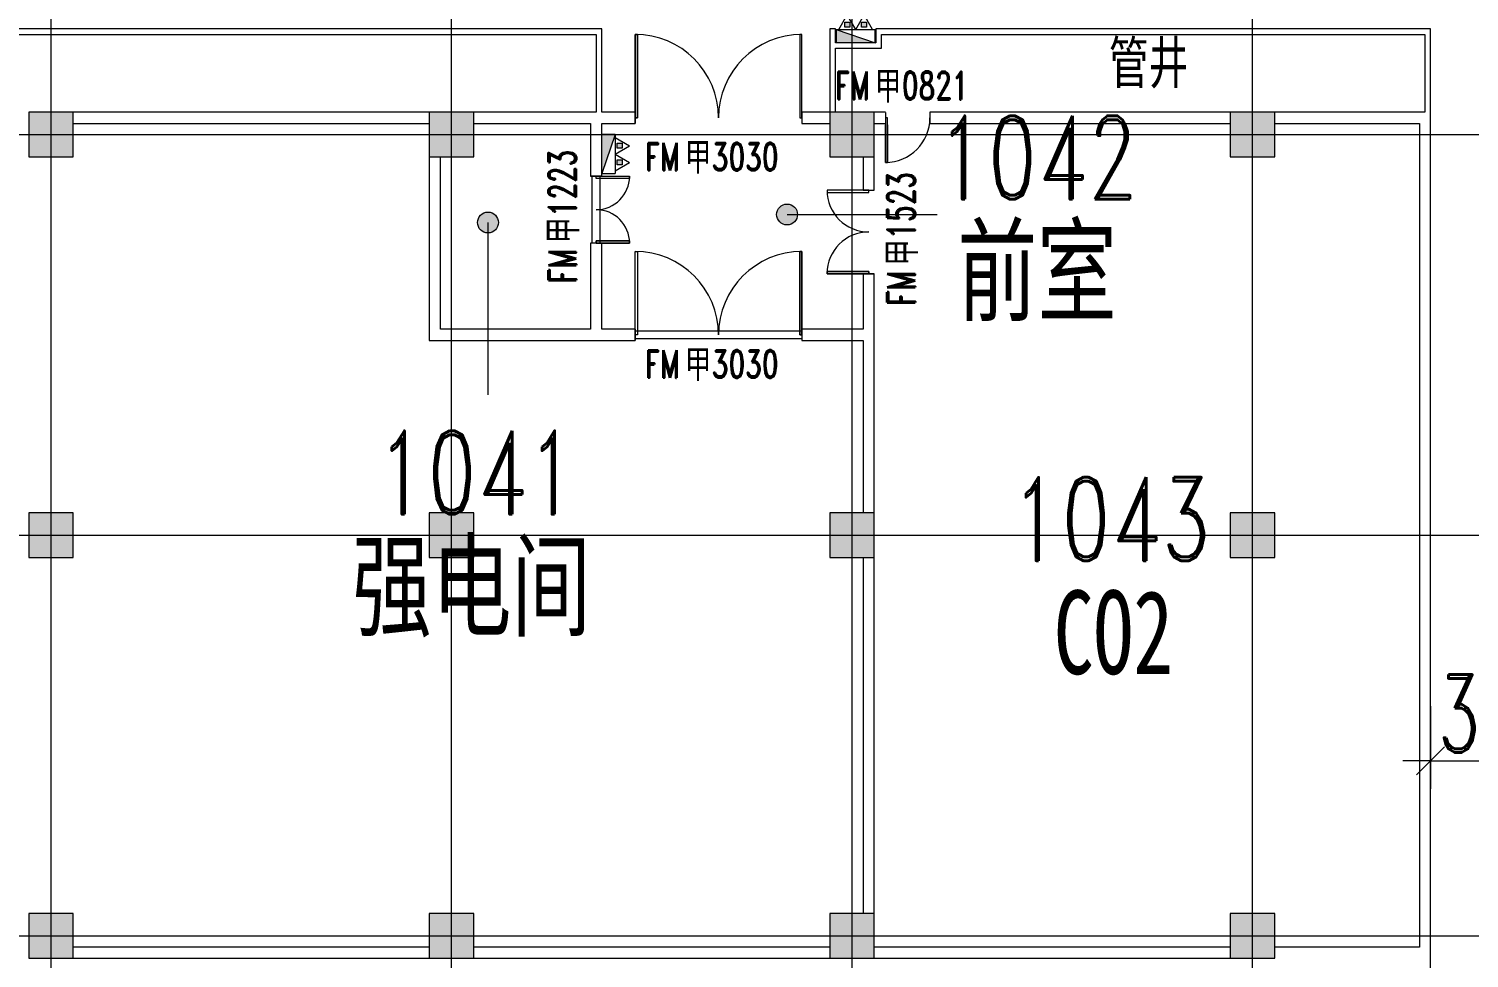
# Model space of a CAD drawing. Header units: millimetres. Extents: x -76632 to 443185, y -33181 to 192400.
# Drawn here: x 215600 to 241495, y 21200 to 37900 of the extents above; entities that cross this region are included whole.
import ezdxf

# ---------------------------------------------------------------- set-up
doc = ezdxf.new("R2010")
doc.units = ezdxf.units.MM
doc.linetypes.add('轴网线', pattern=[22.04, 18.38, -1.83, 0, -1.83])
doc.layers.get('0').update_dxf_attribs({"color": 8})
doc.layers.get('Defpoints').update_dxf_attribs({"color": 8})
for name, color, linetype, lineweight in [('A-ANNO-DIMS', 8, 'Continuous', 9), ('A-AREA-IDEN', 8, 'Continuous', 9), ('A-DETL-GENF', 8, 'Continuous', 18), ('A-DOOR', 8, 'Continuous', 5), ('A-DOOR-IDEN', 8, 'Continuous', 9), ('A-DOOR-OPNG', 8, 'Continuous', 5), ('A-WALL', 8, 'Continuous', 5), ('M-EQPM', 8, 'Continuous', 5), ('S-COLS', 8, 'Continuous', 5), ('S-GRID', 8, 'Continuous', 9)]:
    doc.layers.add(name, color=color, linetype=linetype, lineweight=lineweight)
doc.styles.add('RomanD', font='romand__.ttf', dxfattribs={"width": 0.7, "height": 1500})
doc.styles.add('RomanD_1', font='romand__.ttf', dxfattribs={"width": 0.7, "height": 500})
doc.styles.add('RomanD_4', font='romand__.ttf', dxfattribs={"width": 0.65, "height": 1400})
doc.styles.add('RomanD_6', font='romand__.ttf', dxfattribs={"width": 0.65, "height": 350})
doc.styles.add('仿宋_2', font='simfang.ttf', dxfattribs={"width": 0.7, "height": 1500})
doc.styles.add('仿宋_5', font='simfang.ttf', dxfattribs={"width": 0.7, "height": 750})
doc.styles.add('微软雅黑', font='Microsoft YaHei.ttf', dxfattribs={"width": 0.7, "height": 500})
doc.dimstyles.new('0_5', dxfattribs={"dimscale": 304.8, "dimtxt": 351.251157, "dimasz": 0, "dimexe": 0.82021, "dimexo": 0.0625, "dimgap": 0, "dimtad": 1, "dimdec": 0, "dimzin": 0, "dimdsep": 46, "dimtxsty": 'RomanD_6', "dimblk1": 'NONE', "dimblk2": 'NONE', "dimsah": 1, "dimcen": 0.09, "dimazin": 0, "dimtfac": 1, "dimtdec": 4, "dimtix": 1, "dimtmove": 0, "dimatfit": 3, "dimfxl": 0.82021, "dimfxlon": 1, "dimtvp": 1, "dimtolj": 1, "dimtzin": 0, "dimlwd": 18, "dimlwe": 18, "dimarcsym": 2})
doc.dimstyles.new('对角线_-_1mm_仿宋', dxfattribs={"dimscale": 304.8, "dimtxt": 1405.004626, "dimasz": 1.64042, "dimexe": 1.64042, "dimexo": 0.0625, "dimgap": 0.492126, "dimtad": 1, "dimdec": 0, "dimzin": 0, "dimdsep": 46, "dimtxsty": 'RomanD_4', "dimblk1": 'OBLIQUE', "dimblk2": 'OBLIQUE', "dimsah": 1, "dimcen": 0.09, "dimazin": 0, "dimtfac": 1, "dimtdec": 4, "dimtix": 1, "dimtmove": 0, "dimatfit": 3, "dimfxl": 3.28084, "dimfxlon": 1, "dimtvp": 1, "dimtolj": 1, "dimtzin": 0, "dimlwd": 18, "dimlwe": 18, "dimarcsym": 2})

# ---------------------------------------------------------------- blocks, each defined once
blk = doc.blocks.new('X-ST-F3-01-C-001_HLP2_rvt-1-LAY-1F-1_500-A')
at = {"layer": 'S-COLS', "true_color": 0x808080}
for points in [[(216400, 35600), (216400, 36400), (215600, 36400), (215600, 35600)], [(222800, 35600), (223600, 35600), (223600, 36400), (222800, 36400), (222800, 36200)], [(230000, 35600), (230800, 35600), (230800, 36400), (230000, 36400), (230000, 36126)], [(238000, 35600), (238000, 36400), (237200, 36400), (237200, 35600)], [(216400, 28400), (216400, 29200), (215600, 29200), (215600, 28400)], [(223600, 28400), (223600, 29200), (222800, 29200), (222800, 28400)], [(230000, 28400), (230800, 28400), (230800, 29200), (230000, 29200)], [(238000, 28400), (238000, 29200), (237200, 29200), (237200, 28400)], [(215600, 21200), (216400, 21200), (216400, 22000), (215600, 22000), (215600, 21297)], [(223600, 21200), (223600, 22000), (222800, 22000), (222800, 21200)], [(230800, 21200), (230800, 22000), (230000, 22000), (230000, 21200)], [(238000, 21200), (238000, 22000), (237200, 22000), (237200, 21200)]]:
    blk.add_hatch(color=8, dxfattribs=at).paths.add_polyline_path(points, flags=0)
at = {"layer": 'S-COLS', "color": 7, "lineweight": 9}
for p, q in [((216400, 36400), (215600, 36400)), ((215600, 36400), (215600, 35600)), ((216400, 35600), (216400, 36400)), ((223600, 36400), (222800, 36400)), ((222800, 36400), (222800, 35600)), ((223600, 35600), (223600, 36400)), ((230800, 36400), (230000, 36400)), ((230000, 36400), (230000, 35600)), ((230800, 35600), (230800, 36400)), ((238000, 36400), (237200, 36400)), ((237200, 36400), (237200, 35600)), ((238000, 35600), (238000, 36400)), ((215600, 35600), (216400, 35600)), ((222800, 35600), (223600, 35600)), ((230000, 35600), (230800, 35600)), ((237200, 35600), (238000, 35600)), ((216400, 29200), (215600, 29200)), ((215600, 29200), (215600, 28400)), ((216400, 28400), (216400, 29200)), ((223600, 29200), (222800, 29200)), ((222800, 29200), (222800, 28400)), ((223600, 28400), (223600, 29200)), ((230800, 29200), (230000, 29200)), ((230000, 29200), (230000, 28400)), ((230800, 28400), (230800, 29200)), ((238000, 29200), (237200, 29200)), ((237200, 29200), (237200, 28400)), ((238000, 28400), (238000, 29200)), ((215600, 28400), (216400, 28400)), ((222800, 28400), (223600, 28400)), ((230000, 28400), (230800, 28400)), ((237200, 28400), (238000, 28400)), ((216400, 22000), (215600, 22000)), ((215600, 22000), (215600, 21200)), ((216400, 21200), (216400, 22000)), ((223600, 22000), (222800, 22000)), ((222800, 22000), (222800, 21200)), ((223600, 21200), (223600, 22000)), ((230800, 22000), (230000, 22000)), ((230000, 22000), (230000, 21200)), ((230800, 21200), (230800, 22000)), ((238000, 22000), (237200, 22000)), ((237200, 22000), (237200, 21200)), ((238000, 21200), (238000, 22000)), ((215600, 21200), (216400, 21200)), ((222800, 21200), (223600, 21200)), ((230000, 21200), (230800, 21200)), ((237200, 21200), (238000, 21200))]:
    blk.add_line(p, q, dxfattribs=at)
blk = doc.blocks.new('双扇平开防火门_带观察窗 - FM甲3030-4643016-LAY-1F-1_500-A')
at = {"layer": 'A-DOOR'}
for p, q in [((-1500, 0), (-1500, 1500)), ((-1500, 1500), (-1460, 1500)), ((-1500, 1500), (-1500, 1300)), ((-1460, 1500), (-1500, 1500)), ((-1500, 1300), (-1500, 1100)), ((-1460, 1500), (-1460, 0)), ((-1460, 1300), (-1460, 1500)), ((-1460, 1100), (-1460, 1300)), ((1500, 1500), (1460, 1500)), ((1460, 1500), (1460, 0)), ((1500, 1500), (1460, 1500)), ((1460, 1500), (1460, 1300)), ((1460, 1300), (1460, 1100)), ((1500, 0), (1500, 1500)), ((1500, 1300), (1500, 1500)), ((1500, 1100), (1500, 1300)), ((-1500, 1100), (-1500, 0)), ((-1460, 0), (-1460, 1100)), ((1460, 1100), (1460, 0)), ((1500, 0), (1500, 1100)), ((-1460, 0), (-1500, 0)), ((-1500, 0), (-1460, 0)), ((1460, 0), (1500, 0)), ((1460, 0), (1500, 0))]:
    blk.add_line(p, q, dxfattribs=at)
for centre, start, end in [((-1500, 0), 0, 90), ((1500, 0), 90, 180)]:
    blk.add_arc(centre, 1500, start, end, dxfattribs=at)
at = {"layer": 'A-DOOR-OPNG'}
for p, q in [((-1500, 100), (-1500, -100)), ((1500, 100), (1500, -100))]:
    blk.add_line(p, q, dxfattribs=at)
blk = doc.blocks.new('双扇平开防火门_带观察窗 - FM甲3030-4644617-LAY-1F-1_500-A')
at = {"layer": 'A-DOOR'}
for p, q in [((-1460, 0), (-1500, 0)), ((-1500, 0), (-1500, -1500)), ((-1500, 0), (-1460, 0)), ((-1500, -1100), (-1500, 0)), ((-1460, -1500), (-1460, 0)), ((-1460, 0), (-1460, -1100)), ((1460, -1500), (1460, 0)), ((1460, 0), (1500, 0)), ((1500, 0), (1500, -1500)), ((1460, 0), (1500, 0)), ((1460, -1100), (1460, 0)), ((1500, 0), (1500, -1100)), ((-1500, -1300), (-1500, -1100)), ((-1460, -1100), (-1460, -1300)), ((1460, -1300), (1460, -1100)), ((1500, -1100), (1500, -1300)), ((-1500, -1500), (-1500, -1300)), ((-1500, -1500), (-1460, -1500)), ((-1460, -1500), (-1500, -1500)), ((-1460, -1300), (-1460, -1500)), ((1460, -1500), (1460, -1300)), ((1500, -1500), (1460, -1500)), ((1500, -1500), (1460, -1500)), ((1500, -1300), (1500, -1500))]:
    blk.add_line(p, q, dxfattribs=at)
for centre, start, end in [((-1500, 0), 270, 360), ((1500, 0), 180, 270)]:
    blk.add_arc(centre, 1500, start, end, dxfattribs=at)
at = {"layer": 'A-DOOR-OPNG'}
for p, q in [((-1500, -100), (-1500, 100)), ((-1500, 70), (1500, 70)), ((1500, -100), (1500, 100)), ((-1500, -70), (1500, -70))]:
    blk.add_line(p, q, dxfattribs=at)
blk = doc.blocks.new('双扇平开防火门_带观察窗 - FM甲1223-4642970-LAY-1F-1_500-A')
at = {"layer": 'A-DOOR'}
for p, q in [((-560, 0), (-600, 0)), ((-600, 0), (-600, -600)), ((-600, 0), (-560, 0)), ((-600, -200), (-600, 0)), ((-560, -600), (-560, 0)), ((-560, 0), (-560, -200)), ((560, -600), (560, 0)), ((560, 0), (600, 0)), ((600, 0), (600, -600)), ((-600, -400), (-600, -200)), ((-560, -200), (-560, -400)), ((560, 0), (600, 0)), ((560, -200), (560, 0)), ((560, -400), (560, -200)), ((600, 0), (600, -200)), ((600, -200), (600, -400)), ((-600, -600), (-600, -400)), ((-560, -400), (-560, -600)), ((560, -600), (560, -400)), ((600, -400), (600, -600)), ((-600, -600), (-560, -600)), ((-560, -600), (-600, -600)), ((600, -600), (560, -600)), ((600, -600), (560, -600))]:
    blk.add_line(p, q, dxfattribs=at)
for centre, start, end in [((-600, 0), 270, 360), ((600, 0), 180, 270)]:
    blk.add_arc(centre, 600, start, end, dxfattribs=at)
at = {"layer": 'A-DOOR-OPNG'}
for p, q in [((-600, -100), (-600, 100)), ((-600, 70), (600, 70)), ((600, -100), (600, 100)), ((-600, -70), (600, -70))]:
    blk.add_line(p, q, dxfattribs=at)
blk = doc.blocks.new('双扇平开防火门_带观察窗 - FM甲1523-4642620-LAY-1F-1_500-A')
at = {"layer": 'A-DOOR'}
for p, q in [((-750, 0), (-750, 750)), ((-750, 750), (-710, 750)), ((-750, 750), (-750, 550)), ((-710, 750), (-750, 750)), ((-750, 550), (-750, 350)), ((-710, 750), (-710, 0)), ((-710, 550), (-710, 750)), ((-710, 350), (-710, 550)), ((750, 750), (710, 750)), ((710, 750), (710, 0)), ((750, 750), (710, 750)), ((710, 750), (710, 550)), ((710, 550), (710, 350)), ((750, 0), (750, 750)), ((750, 550), (750, 750)), ((750, 350), (750, 550)), ((-750, 350), (-750, 0)), ((-710, 0), (-710, 350)), ((710, 350), (710, 0)), ((750, 0), (750, 350)), ((-710, 0), (-750, 0)), ((-750, 0), (-710, 0)), ((710, 0), (750, 0)), ((710, 0), (750, 0))]:
    blk.add_line(p, q, dxfattribs=at)
for centre, start, end in [((-750, 0), 0, 90), ((750, 0), 90, 180)]:
    blk.add_arc(centre, 750, start, end, dxfattribs=at)
at = {"layer": 'A-DOOR-OPNG'}
for p, q in [((-750, 100), (-750, -100)), ((750, 100), (750, -100))]:
    blk.add_line(p, q, dxfattribs=at)
blk = doc.blocks.new('室内消火栓箱_带灭火器__左右式_ - SG24D65-P-4299218-LAY-1F-1_500-A')
at = {"layer": 'A-DETL-GENF', "lineweight": 5}
h = blk.add_hatch(color=256, dxfattribs=at)
h.paths.add_polyline_path([(-195, 370), (-195, 280), (-105, 280), (-105, 370), (-130, 370)], flags=0)
h.paths.add_polyline_path([(150, 370), (105, 370), (105, 280), (195, 280), (195, 370)], flags=0)
blk.add_hatch(color=256, dxfattribs=at).paths.add_polyline_path([(-350, 240), (-350, 0), (350, 0), (-283, 217)], flags=0)
for p, q in [((-300, 240), (-150, 500)), ((-195, 370), (-105, 370)), ((-195, 280), (-195, 370)), ((-105, 280), (-195, 280)), ((0, 240), (-150, 500)), ((-105, 370), (-105, 280)), ((0, 240), (150, 500)), ((105, 280), (105, 370)), ((105, 370), (195, 370)), ((195, 280), (105, 280)), ((300, 240), (150, 500)), ((195, 370), (195, 280)), ((-350, 240), (350, 240)), ((-350, 240), (350, 0)), ((-350, 240), (-350, 0)), ((-350, 240), (350, 0)), ((-350, 0), (-350, 240)), ((350, 0), (-350, 0)), ((350, 0), (-350, 0))]:
    blk.add_line(p, q, dxfattribs=at)
at = {"layer": 'M-EQPM'}
blk.add_line((350, 0), (350, 240), dxfattribs=at)
blk = doc.blocks.new('单扇平开防火门_带观察窗 - FM甲0821-4703376-LAY-1F-1_500-A')
at = {"layer": 'A-DOOR'}
for p, q in [((400, 800), (360, 800)), ((360, 800), (360, 0)), ((360, 800), (400, 800)), ((360, 600), (360, 800)), ((400, 0), (400, 800)), ((400, 800), (400, 600)), ((360, 400), (360, 600)), ((400, 600), (400, 400)), ((360, 125), (360, 400)), ((400, 400), (400, 125)), ((360, 0), (400, 0))]:
    blk.add_line(p, q, dxfattribs=at)
blk.add_arc((400, 0), 800, 90, 180, dxfattribs=at)
at = {"layer": 'A-DOOR-OPNG'}
for p, q in [((-400, -100), (-400, 100)), ((400, -99), (400, 100))]:
    blk.add_line(p, q, dxfattribs=at)
blk = doc.blocks.new('_Oblique')
at = {"color": 0, "linetype": 'ByBlock', "lineweight": -2}
blk.add_line((-0.5, -0.5), (0.5, 0.5), dxfattribs=at)
blk = doc.blocks.new('*D1681')
at = {"layer": 'A-ANNO-DIMS', "color": 0, "lineweight": 18, "transparency": 16777216}
for p, q in [((240800, 25726), (240800, 24245)), ((244175, 25726), (244175, 24245)), ((240800, 24745), (240300, 24745)), ((240800, 24745), (244175, 24745)), ((244175, 24745), (244675, 24745))]:
    blk.add_line(p, q, dxfattribs=at)
at = {"layer": 'Defpoints', "color": 0, "transparency": 16777216}
for p in [(240800, 25745), (244175, 25745), (244175, 24745)]:
    blk.add_point(p, dxfattribs=at)
at = {"layer": 'A-ANNO-DIMS', "color": 0, "lineweight": 18, "transparency": 16777216, "xscale": 500.0000000000001, "yscale": 500.0000000000001, "zscale": 500.0000000000001}
blk.add_blockref('_Oblique', (240800, 24745), dxfattribs=at)
at = {"layer": 'A-ANNO-DIMS', "color": 0, "lineweight": 18, "transparency": 16777216, "xscale": 500.0000000000001, "yscale": 500.0000000000001, "zscale": 500.0000000000001, "rotation": 180}
blk.add_blockref('_Oblique', (244175, 24745), dxfattribs=at)
at = {"layer": 'A-ANNO-DIMS', "color": 0, "lineweight": 18, "transparency": 16777216, "insert": (242487, 25595), "char_height": 1400, "width": 3890.78, "attachment_point": 5, "style": 'RomanD_4'}
blk.add_mtext('\\A1;3375', dxfattribs=at)
blk = doc.blocks.new('*D1431')
at = {"layer": 'A-ANNO-DIMS', "color": 0, "lineweight": 18, "transparency": 16777216}
for p, q in [((19261, 131300), (19742, 131300)), ((19492, 130200), (19492, 131300)), ((19261, 130200), (19742, 130200)), ((259200, 4470), (259200, 4951)), ((264000, 4470), (264000, 4951)), ((259200, 4701), (264000, 4701))]:
    blk.add_line(p, q, dxfattribs=at)
at = {"layer": 'Defpoints', "color": 0, "transparency": 16777216}
for p in [(19242, 131300), (19492, 131300), (19242, 130200), (264000, 4701), (259200, 4451), (264000, 4451)]:
    blk.add_point(p, dxfattribs=at)
at = {"layer": 'A-ANNO-DIMS', "color": 0, "lineweight": 18, "transparency": 16777216, "insert": (19317, 130750), "char_height": 350, "width": 972.7, "attachment_point": 5, "rotation": 90, "style": 'RomanD_6'}
blk.add_mtext('\\A1;1100', dxfattribs=at)
at = {"layer": 'A-ANNO-DIMS', "color": 0, "lineweight": 18, "transparency": 16777216, "insert": (261600, 4876), "char_height": 350, "width": 972.7, "attachment_point": 5, "style": 'RomanD_6'}
blk.add_mtext('\\A1;4800', dxfattribs=at)
blk = doc.blocks.new('_None')
blk = doc.blocks.new('*D1432')
at = {"layer": 'A-ANNO-DIMS', "color": 0, "lineweight": 18, "transparency": 16777216}
for p, q in [((19261, 133750), (19742, 133750)), ((19492, 131300), (19492, 133750)), ((19261, 131300), (19742, 131300)), ((260638, 2650), (261119, 2650)), ((260869, 1700), (260869, 2650)), ((261100, 1700), (260619, 1700))]:
    blk.add_line(p, q, dxfattribs=at)
at = {"layer": 'Defpoints', "color": 0, "transparency": 16777216}
for p in [(19242, 133750), (19492, 133750), (19242, 131300), (260619, 2650), (260869, 2650), (261119, 1700)]:
    blk.add_point(p, dxfattribs=at)
at = {"layer": 'A-ANNO-DIMS', "color": 0, "lineweight": 18, "transparency": 16777216, "char_height": 350, "attachment_point": 5, "rotation": 90, "style": 'RomanD_6'}
for s, insert, width in [('\\A1;2450', (19317, 132525), 972.7), ('\\A1;950', (260694, 2175), 729.52)]:
    blk.add_mtext(s, dxfattribs=dict(at, insert=insert, width=width))

msp = doc.modelspace()

# ---------------------------------------------------------------- hatches: boundary and pattern name
at = {"layer": 'A-AREA-IDEN', "lineweight": 18, "transparency": 33554687}
h = msp.add_hatch(color=256, dxfattribs=at)
edge = h.paths.add_edge_path(flags=0)
edge.add_arc((229232.1, 34564.1), 187.5, 0, 360)
h = msp.add_hatch(color=256, dxfattribs=at)
edge = h.paths.add_edge_path(flags=0)
edge.add_arc((223854.5, 34419.1), 187.5, 0, 360)

# ---------------------------------------------------------------- linework, layer by layer
for p, q in [((229232.1, 34564.1), (231931.7, 34564.1)), ((223854.5, 34419.1), (223854.5, 31325.9))]:
    msp.add_line(p, q, dxfattribs=at)
for centre in [(229232.1, 34564.1), (223854.5, 34419.1)]:
    msp.add_circle(centre, 187.5, dxfattribs=at)
at = {"layer": 'A-WALL', "lineweight": 9, "transparency": 33554687}
for p, q in [((225900, 37900), (186800, 37900)), ((225900, 36400), (225900, 37900)), ((230000, 37900), (230000, 36400)), ((230100, 37900), (230000, 37900)), ((230100, 37650), (230100, 37900)), ((240800, 37900), (230830, 37900)), ((230830, 37900), (230830, 37800)), ((240800, 150), (240800, 37900)), ((186900, 37800), (225800, 37800)), ((225800, 37800), (225800, 36400)), ((230115, 37650), (230100, 37650)), ((230100, 36400), (230100, 37550)), ((230100, 37550), (230930, 37550)), ((230830, 37650), (230815, 37650)), ((230830, 37800), (230830, 37650)), ((230930, 37800), (240700, 37800)), ((230930, 37550), (230930, 37800)), ((240700, 37800), (240700, 36400)), ((222800, 36400), (216400, 36400)), ((225800, 36400), (223600, 36400)), ((226500, 36400), (225900, 36400)), ((226500, 36200), (226500, 36400)), ((230000, 36400), (229500, 36400)), ((229500, 36400), (229500, 36200)), ((231000, 36400), (230800, 36400)), ((237200, 36400), (231800, 36400)), ((240700, 36400), (238000, 36400)), ((216400, 36200), (222800, 36200)), ((223600, 36200), (225700, 36200)), ((225700, 36200), (225700, 35250)), ((225900, 36200), (226500, 36200)), ((225900, 36000), (225900, 36200)), ((229500, 36200), (230000, 36200)), ((230800, 36200), (231000, 36200)), ((231800, 36200), (237200, 36200)), ((238000, 36200), (240600, 36200)), ((240600, 36200), (240600, 21400)), ((222800, 35600), (222800, 32300)), ((223000, 32500), (223000, 35600)), ((230600, 35600), (230600, 35000)), ((230800, 35000), (230800, 35600)), ((225700, 35250), (225900, 35250)), ((225900, 35250), (225900, 35300)), ((230600, 35000), (230800, 35000)), ((225700, 34050), (225700, 32500)), ((225900, 34050), (225700, 34050)), ((225900, 32500), (225900, 34050)), ((230600, 33500), (230600, 32500)), ((230800, 33500), (230600, 33500)), ((230800, 29200), (230800, 33500)), ((225700, 32500), (223000, 32500)), ((226500, 32500), (225900, 32500)), ((226500, 32300), (226500, 32500)), ((230600, 32500), (229500, 32500)), ((229500, 32500), (229500, 32300)), ((222800, 32300), (226500, 32300)), ((229500, 32300), (230600, 32300)), ((230600, 32300), (230600, 29200)), ((230600, 28400), (230600, 22000)), ((230800, 22000), (230800, 28400)), ((222800, 21400), (216400, 21400)), ((230000, 21400), (223600, 21400)), ((237200, 21400), (230800, 21400)), ((240600, 21400), (238000, 21400)), ((216400, 21200), (222800, 21200)), ((223600, 21200), (230000, 21200)), ((230800, 21200), (237200, 21200))]:
    msp.add_line(p, q, dxfattribs=at)
at = {"layer": 'S-GRID', "linetype": '轴网线', "transparency": 33554687}
for p, q in [((216000, -17706.2), (216000, 174400)), ((223200, -17706.2), (223200, 174400)), ((230400, -17706.2), (230400, 174400)), ((237600, -17706.2), (237600, 174400)), ((-16000, 36000), (308800, 36000)), ((-16000, 28800), (308800, 28800)), ((-16000, 21600), (308800, 21600))]:
    msp.add_line(p, q, dxfattribs=at)

# ---------------------------------------------------------------- block references
at = {"lineweight": 5, "transparency": 33554687}
msp.add_blockref('X-ST-F3-01-C-001_HLP2_rvt-1-LAY-1F-1_500-A', (0, 0), dxfattribs=at)
at = {"layer": 'A-DOOR', "transparency": 33554687}
msp.add_blockref('双扇平开防火门_带观察窗 - FM甲3030-4643016-LAY-1F-1_500-A', (228000, 36300), dxfattribs=at)
for name, p, rotation in [('单扇平开防火门_带观察窗 - FM甲0821-4703376-LAY-1F-1_500-A', (231400, 36300), 180), ('双扇平开防火门_带观察窗 - FM甲1223-4642970-LAY-1F-1_500-A', (225800, 34650), 90), ('双扇平开防火门_带观察窗 - FM甲1523-4642620-LAY-1F-1_500-A', (230700, 34250), 90), ('双扇平开防火门_带观察窗 - FM甲3030-4644617-LAY-1F-1_500-A', (228000, 32400), 180)]:
    msp.add_blockref(name, p, dxfattribs=dict(at, rotation=rotation))
at = {"layer": 'M-EQPM', "transparency": 33554687}
msp.add_blockref('室内消火栓箱_带灭火器__左右式_ - SG24D65-P-4299218-LAY-1F-1_500-A', (230465, 37650), dxfattribs=at)
at = {"layer": 'M-EQPM', "transparency": 33554687, "rotation": 270}
msp.add_blockref('室内消火栓箱_带灭火器__左右式_ - SG24D65-P-4299218-LAY-1F-1_500-A', (225900, 35650), dxfattribs=at)

# ---------------------------------------------------------------- texts
at = {"layer": 'A-AREA-IDEN', "transparency": 33554687, "attachment_point": 1}
for s, insert, char_height, width, style in [('管井', (235014.9, 37668.1), 750, 2020.252, '仿宋_5'), ('1042', (231931.7, 36337.8), 1500, 4826.159, 'RomanD'), ('前室', (232295.2, 34303.6), 1500, 3928.269, '仿宋_2'), ('1041', (221858.2, 30676.1), 1500, 4826.159, 'RomanD'), ('1043', (233257.1, 29840.9), 1500, 4826.159, 'RomanD'), ('强电间', (221411.5, 28642), 1500, 5892.403, '仿宋_2'), ('CO2', (234026.6, 27807.5), 1500, 2946.202, '仿宋_2')]:
    msp.add_mtext(s, dxfattribs=dict(at, insert=insert, char_height=char_height, width=width, style=style))
at = {"layer": 'A-DOOR-IDEN', "transparency": 33554687, "char_height": 500, "attachment_point": 1}
for s, insert, width, style in [('FM', (230091, 37130.1), 869.831, 'RomanD_1'), ('\\f微软雅黑|b0|i0|c134|p34|;\\W.7;甲', (230808.7, 37130.1), 589.24, '微软雅黑'), ('0821', (231294.9, 37130.1), 1683.544, 'RomanD_1'), ('FM', (226675.1, 35851.4), 869.831, 'RomanD_1'), ('\\f微软雅黑|b0|i0|c134|p34|;\\W.7;甲', (227392.8, 35851.4), 589.24, '微软雅黑'), ('3030', (227879, 35851.4), 1683.544, 'RomanD_1'), ('FM', (226675.1, 32127.2), 869.831, 'RomanD_1'), ('\\f微软雅黑|b0|i0|c134|p34|;\\W.7;甲', (227392.8, 32127.2), 589.24, '微软雅黑'), ('3030', (227879, 32127.2), 1683.544, 'RomanD_1')]:
    msp.add_mtext(s, dxfattribs=dict(at, insert=insert, width=width, style=style))
at = {"layer": 'A-DOOR-IDEN', "transparency": 33554687, "char_height": 500, "attachment_point": 1, "rotation": 90}
for s, insert, width, style in [('1223', (224941.8, 34529), 1683.544, 'RomanD_1'), ('1523', (231031.8, 34129), 1683.544, 'RomanD_1'), ('\\f微软雅黑|b0|i0|c134|p34|;\\W.7;甲', (224941.8, 34042.8), 589.24, '微软雅黑'), ('\\f微软雅黑|b0|i0|c134|p34|;\\W.7;甲', (231031.8, 33642.8), 589.24, '微软雅黑'), ('FM', (224941.8, 33325.1), 869.831, 'RomanD_1'), ('FM', (231031.8, 32925.1), 869.831, 'RomanD_1')]:
    msp.add_mtext(s, dxfattribs=dict(at, insert=insert, width=width, style=style))

# ---------------------------------------------------------------- dimensions: what is measured, and where the dimension line sits
at = {"layer": 'A-ANNO-DIMS', "lineweight": 18, "transparency": 33554687}
for base, p1, p2, override, picture, middle in [((19492.1, 133750), (19242.1, 131300), (19242.1, 133750), {"dimpost": '<>', "dimfxl": 2450}, '*D1432', (19317.1, 132525)), ((19492.1, 131300), (19242.1, 130200), (19242.1, 131300), {"dimpost": '<>', "dimfxl": 1100}, '*D1431', (19317.1, 130750))]:
    dim = msp.add_linear_dim(base=base, p1=p1, p2=p2, angle=90, dimstyle='0_5', override=override, dxfattribs=at)
    dim.commit()
    dim.dimension.update_dxf_attribs({"geometry": picture, "text_midpoint": middle})
dim = msp.add_linear_dim(base=(244175, 24745), p1=(240800, 25745), p2=(244175, 25745), dimstyle='对角线_-_1mm_仿宋', override={"dimpost": '<>', "dimfxl": 3375}, dxfattribs=at)
dim.commit()
dim.dimension.update_dxf_attribs({"geometry": '*D1681', "text_midpoint": (242487.5, 25595)})

doc.saveas('drawing.dxf')
